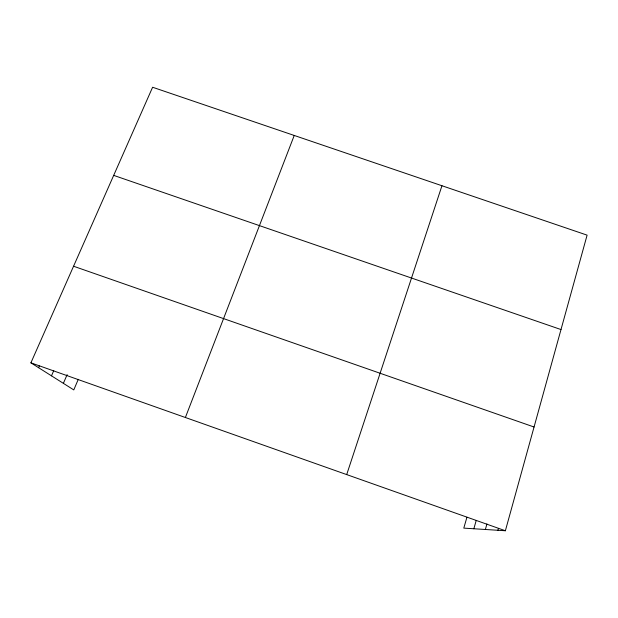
<?xml version="1.0" encoding="UTF-8"?>
<svg xmlns="http://www.w3.org/2000/svg" width="618" height="618" viewBox="0 0 618 618"><rect width="100%" height="100%" fill="white"/><g stroke="black" fill="none" stroke-linecap="round" stroke-linejoin="round"><path stroke-width="0.93" d="M466.938 517.251L463.794 528.127L505.377 530.746L587.1 235.141L152.607 87.254L30.9 362.836L73.781 389.912L78.277 379.321M497.907 530.275L498.425 528.429M485.369 529.487L486.938 523.948M473.844 528.761L476.223 520.433M346.69 474.593L441.955 185.74M185.385 417.505L294.238 135.458M63.391 383.345L67.115 374.655M51.495 375.837L53.735 370.653M38.579 367.687L39.336 365.964M113.689 175.381L560.997 329.556M73.557 266.234L534.06 427.007M30.9 362.836L505.377 530.746"/></g></svg>
